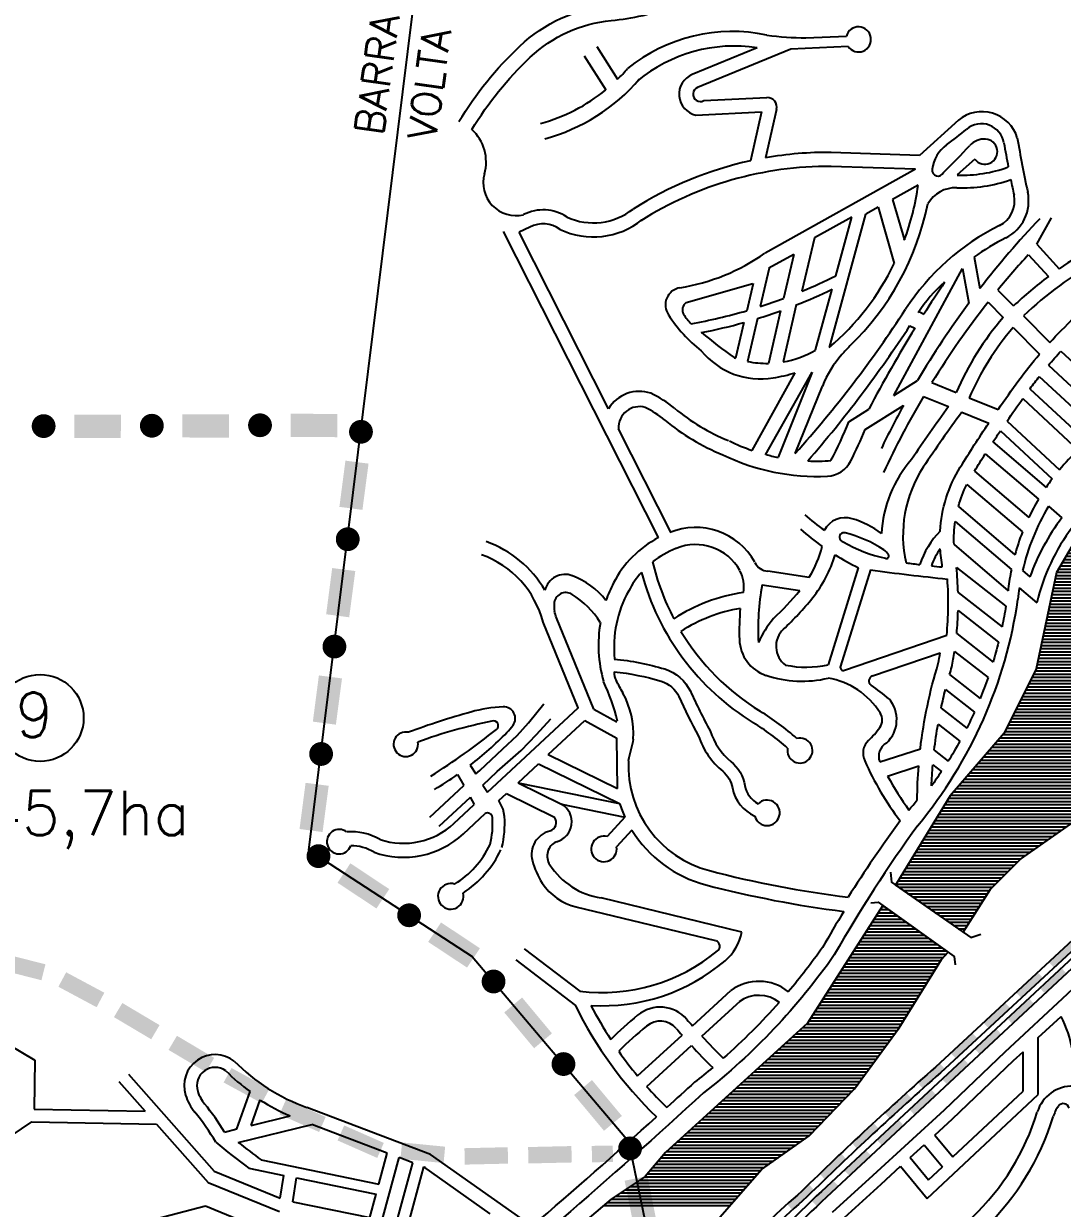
# Model space of a CAD drawing. Extents: x 578289 to 593263, y 7501070 to 7511782.
# Drawn here: x 587624 to 589255, y 7507936 to 7509797 of the extents above; entities that cross this region are included whole.
import ezdxf
from ezdxf.enums import TextEntityAlignment as Align

# ---------------------------------------------------------------- set-up
doc = ezdxf.new("R2010")
doc.units = 0
doc.header["$LTSCALE"] = 170
doc.header["$MEASUREMENT"] = 0
doc.layers.get('0').update_dxf_attribs({"linetype": 'CONTINUOUS'})
for name, color, linetype in [('ESTACAO', 5, 'CONTINUOUS'), ('HATCH', 4, 'CONTINUOUS'), ('L-FERREA', 6, 'CONTINUOUS'), ('LIMITE', 5, 'CONTINUOUS'), ('LIMITE-BACIA', 3, 'CONTINUOUS'), ('LIMITE-PROJETO', 1, 'CONTINUOUS'), ('RIO', 4, 'CONTINUOUS'), ('RUA', 7, 'CONTINUOUS'), ('TEXTO', 5, 'CONTINUOUS'), ('TEXTO2', 5, 'CONTINUOUS')]:
    doc.layers.add(name, color=color, linetype=linetype)
doc.styles.get("Standard").update_dxf_attribs({"font": 'ROMANSBR.SHX'})

# ---------------------------------------------------------------- blocks, each defined once
blk = doc.blocks.new('*X6')
at = {"color": 0}
for p, q in [((589964.7, 7509720), (589971.4, 7509720)), ((589959, 7509700), (590018.7, 7509700)), ((589960.4, 7509705), (590006.9, 7509705)), ((589961.8, 7509710), (589995.1, 7509710)), ((589963.3, 7509715), (589983.2, 7509715)), ((589953.4, 7509680), (590066, 7509680)), ((589954.8, 7509685), (590054.2, 7509685)), ((589956.2, 7509690), (590042.4, 7509690)), ((589957.6, 7509695), (590030.5, 7509695)), ((589949.2, 7509665), (590069.3, 7509665)), ((589950.6, 7509670), (590070.2, 7509670)), ((589952, 7509675), (590071.2, 7509675)), ((589943.5, 7509645), (590065.5, 7509645)), ((589944.9, 7509650), (590066.4, 7509650)), ((589946.3, 7509655), (590067.4, 7509655)), ((589947.7, 7509660), (590068.3, 7509660)), ((589937.9, 7509625), (590061.7, 7509625)), ((589939.3, 7509630), (590062.6, 7509630)), ((589940.7, 7509635), (590063.6, 7509635)), ((589942.1, 7509640), (590064.5, 7509640)), ((589932.5, 7509605), (590057.9, 7509605)), ((589933.6, 7509610), (590058.8, 7509610)), ((589935.1, 7509615), (590059.8, 7509615)), ((589936.5, 7509620), (590060.7, 7509620)), ((589929.8, 7509590), (590055.1, 7509590)), ((589930.7, 7509595), (590056, 7509595)), ((589931.6, 7509600), (590057, 7509600)), ((589926.2, 7509570), (590051.3, 7509570)), ((589927.1, 7509575), (590052.2, 7509575)), ((589928, 7509580), (590053.2, 7509580)), ((589928.9, 7509585), (590054.1, 7509585)), ((589922.6, 7509550), (590047.5, 7509550)), ((589923.5, 7509555), (590048.4, 7509555)), ((589924.4, 7509560), (590049.4, 7509560)), ((589925.3, 7509565), (590050.3, 7509565)), ((589919.9, 7509535), (590043.7, 7509535)), ((589920.8, 7509540), (590045.2, 7509540)), ((589921.7, 7509545), (590046.5, 7509545)), ((589916.3, 7509515), (590037.6, 7509515)), ((589917.2, 7509520), (590039.1, 7509520)), ((589918.1, 7509525), (590040.7, 7509525)), ((589919, 7509530), (590042.2, 7509530)), ((589912.7, 7509495), (590031.5, 7509495)), ((589913.6, 7509500), (590033, 7509500)), ((589914.5, 7509505), (590034.6, 7509505)), ((589915.4, 7509510), (590036.1, 7509510)), ((589909.1, 7509475), (590025.4, 7509475)), ((589910, 7509480), (590027, 7509480)), ((589910.9, 7509485), (590028.5, 7509485)), ((589911.8, 7509490), (590030, 7509490)), ((589906.4, 7509460), (590020.9, 7509460)), ((589907.3, 7509465), (590022.4, 7509465)), ((589908.2, 7509470), (590023.9, 7509470)), ((589902.8, 7509440), (590014.8, 7509440)), ((589903.7, 7509445), (590016.3, 7509445)), ((589904.6, 7509450), (590017.8, 7509450)), ((589905.5, 7509455), (590019.4, 7509455)), ((589897.9, 7509420), (590008.7, 7509420)), ((589899.4, 7509425), (590010.2, 7509425)), ((589900.9, 7509430), (590011.8, 7509430)), ((589901.9, 7509435), (590013.3, 7509435)), ((589892, 7509400), (590002.6, 7509400)), ((589893.5, 7509405), (590004.2, 7509405)), ((589895, 7509410), (590005.7, 7509410)), ((589896.5, 7509415), (590007.2, 7509415)), ((589887.6, 7509385), (589998.1, 7509385)), ((589889, 7509390), (589999.6, 7509390)), ((589890.5, 7509395), (590001.1, 7509395)), ((589881.6, 7509365), (589990.9, 7509365)), ((589883.1, 7509370), (589993.3, 7509370)), ((589884.6, 7509375), (589995, 7509375)), ((589886.1, 7509380), (589996.6, 7509380)), ((589874.4, 7509345), (589981.2, 7509345)), ((589877.2, 7509350), (589983.6, 7509350)), ((589878.7, 7509355), (589986, 7509355)), ((589880.2, 7509360), (589988.5, 7509360)), ((589862.8, 7509330), (589974, 7509330)), ((589866.6, 7509335), (589976.4, 7509335)), ((589870.5, 7509340), (589978.8, 7509340)), ((589847.3, 7509310), (589964.3, 7509310)), ((589851.2, 7509315), (589966.7, 7509315)), ((589855.1, 7509320), (589969.2, 7509320)), ((589858.9, 7509325), (589971.6, 7509325)), ((589831.9, 7509290), (589954.7, 7509290)), ((589835.7, 7509295), (589957.1, 7509295)), ((589839.6, 7509300), (589959.5, 7509300)), ((589843.5, 7509305), (589961.9, 7509305)), ((589815, 7509270), (589944.4, 7509270)), ((589820.3, 7509275), (589947.4, 7509275)), ((589824.1, 7509280), (589949.8, 7509280)), ((589828, 7509285), (589952.3, 7509285)), ((589793.7, 7509255), (589934.1, 7509255)), ((589800.8, 7509260), (589937.5, 7509260)), ((589807.9, 7509265), (589940.9, 7509265)), ((589765.3, 7509235), (589919.4, 7509235)), ((589772.4, 7509240), (589923.7, 7509240)), ((589779.5, 7509245), (589927.2, 7509245)), ((589786.6, 7509250), (589930.6, 7509250)), ((589513.7, 7509215), (589611.5, 7509215)), ((589697.7, 7509215), (589895.2, 7509215)), ((589730.2, 7509220), (589901.3, 7509220)), ((589748.9, 7509225), (589907.3, 7509225)), ((589758.2, 7509230), (589913.4, 7509230)), ((589469.1, 7509200), (589877.1, 7509200)), ((589478.3, 7509205), (589883.1, 7509205)), ((589487.5, 7509210), (589889.2, 7509210)), ((589445.9, 7509180), (589852.9, 7509180)), ((589450.7, 7509185), (589858.9, 7509185)), ((589455.6, 7509190), (589865, 7509190)), ((589460.4, 7509195), (589871, 7509195)), ((589426.6, 7509160), (589828.7, 7509160)), ((589431.4, 7509165), (589834.7, 7509165)), ((589436.2, 7509170), (589840.8, 7509170)), ((589441.1, 7509175), (589846.8, 7509175)), ((589407.2, 7509140), (589790.1, 7509140)), ((589412.1, 7509145), (589801.3, 7509145)), ((589416.9, 7509150), (589812.6, 7509150)), ((589421.7, 7509155), (589822.6, 7509155)), ((589394.4, 7509125), (589756.3, 7509125)), ((589398.7, 7509130), (589767.6, 7509130)), ((589403, 7509135), (589778.8, 7509135)), ((589377.2, 7509105), (589655.1, 7509105)), ((589381.5, 7509110), (589681.2, 7509110)), ((589385.8, 7509115), (589707.3, 7509115)), ((589390.1, 7509120), (589733.4, 7509120)), ((589357.8, 7509085), (589561, 7509085)), ((589362.8, 7509090), (589576.8, 7509090)), ((589367.9, 7509095), (589602.9, 7509095)), ((589373, 7509100), (589629, 7509100)), ((589340.2, 7509065), (589517.9, 7509065)), ((589344.5, 7509070), (589523.3, 7509070)), ((589347.6, 7509075), (589531, 7509075)), ((589352.7, 7509080), (589546, 7509080)), ((589327.3, 7509050), (589501.8, 7509050)), ((589331.6, 7509055), (589507.2, 7509055)), ((589335.9, 7509060), (589512.5, 7509060)), ((589310.1, 7509030), (589480.3, 7509030)), ((589314.4, 7509035), (589485.7, 7509035)), ((589318.7, 7509040), (589491.1, 7509040)), ((589323, 7509045), (589496.4, 7509045)), ((589292.9, 7509010), (589459.5, 7509010)), ((589297.2, 7509015), (589464.2, 7509015)), ((589301.5, 7509020), (589469.6, 7509020)), ((589305.8, 7509025), (589475, 7509025)), ((589281.5, 7508995), (589446.1, 7508995)), ((589284.4, 7509000), (589450.6, 7509000)), ((589288.6, 7509005), (589455, 7509005)), ((589269.9, 7508975), (589430.9, 7508975)), ((589272.8, 7508980), (589432.8, 7508980)), ((589275.7, 7508985), (589437.3, 7508985)), ((589278.6, 7508990), (589441.7, 7508990)), ((589258.2, 7508955), (589426.1, 7508955)), ((589261.1, 7508960), (589427.3, 7508960)), ((589264, 7508965), (589428.5, 7508965)), ((589266.9, 7508970), (589429.7, 7508970)), ((589246.5, 7508935), (589421.4, 7508935)), ((589249.4, 7508940), (589422.6, 7508940)), ((589252.4, 7508945), (589423.8, 7508945)), ((589255.3, 7508950), (589424.9, 7508950)), ((589243.1, 7508920), (589417.8, 7508920)), ((589244.2, 7508925), (589419, 7508925)), ((589245.3, 7508930), (589420.2, 7508930)), ((589238.9, 7508900), (589413, 7508900)), ((589240, 7508905), (589414.2, 7508905)), ((589241, 7508910), (589415.4, 7508910)), ((589242.1, 7508915), (589416.6, 7508915)), ((589234.7, 7508880), (589408.2, 7508880)), ((589235.7, 7508885), (589409.4, 7508885)), ((589236.8, 7508890), (589410.6, 7508890)), ((589237.8, 7508895), (589411.8, 7508895)), ((589231.5, 7508865), (589404.6, 7508865)), ((589232.5, 7508870), (589405.8, 7508870)), ((589233.6, 7508875), (589407, 7508875)), ((589227.2, 7508845), (589399.8, 7508845)), ((589228.3, 7508850), (589401, 7508850)), ((589229.3, 7508855), (589402.2, 7508855)), ((589230.4, 7508860), (589403.4, 7508860)), ((589223, 7508825), (589395.1, 7508825)), ((589224, 7508830), (589396.3, 7508830)), ((589225.1, 7508835), (589397.5, 7508835)), ((589226.2, 7508840), (589398.6, 7508840)), ((589218.7, 7508805), (589390.3, 7508805)), ((589219.8, 7508810), (589391.5, 7508810)), ((589220.9, 7508815), (589392.7, 7508815)), ((589221.9, 7508820), (589393.9, 7508820)), ((589215.6, 7508790), (589386.7, 7508790)), ((589216.6, 7508795), (589387.9, 7508795)), ((589217.7, 7508800), (589389.1, 7508800)), ((589207.5, 7508770), (589381.9, 7508770)), ((589210, 7508775), (589383.1, 7508775)), ((589212.5, 7508780), (589384.3, 7508780)), ((589214.5, 7508785), (589385.5, 7508785)), ((589197.5, 7508750), (589377.1, 7508750)), ((589200, 7508755), (589378.3, 7508755)), ((589202.5, 7508760), (589379.5, 7508760)), ((589205, 7508765), (589380.7, 7508765)), ((589187.5, 7508730), (589372.3, 7508730)), ((589190, 7508735), (589373.5, 7508735)), ((589192.5, 7508740), (589374.7, 7508740)), ((589195, 7508745), (589375.9, 7508745)), ((589180, 7508715), (589368.8, 7508715)), ((589182.5, 7508720), (589370, 7508720)), ((589185, 7508725), (589371.1, 7508725)), ((589170, 7508695), (589364, 7508695)), ((589172.5, 7508700), (589365.2, 7508700)), ((589175, 7508705), (589366.4, 7508705)), ((589177.5, 7508710), (589367.6, 7508710)), ((589157.3, 7508675), (589357.2, 7508675)), ((589161.6, 7508680), (589358.9, 7508680)), ((589165, 7508685), (589360.7, 7508685)), ((589167.5, 7508690), (589362.4, 7508690)), ((589144.5, 7508660), (589352, 7508660)), ((589148.7, 7508665), (589353.7, 7508665)), ((589153, 7508670), (589355.5, 7508670)), ((589127.3, 7508640), (589345.1, 7508640)), ((589131.6, 7508645), (589346.8, 7508645)), ((589135.9, 7508650), (589348.5, 7508650)), ((589140.2, 7508655), (589350.3, 7508655)), ((589110.2, 7508620), (589335.1, 7508620)), ((589114.5, 7508625), (589338, 7508625)), ((589118.7, 7508630), (589340.9, 7508630)), ((589123, 7508635), (589343.3, 7508635)), ((589093, 7508600), (589323.3, 7508600)), ((589097.3, 7508605), (589326.2, 7508605)), ((589101.6, 7508610), (589329.2, 7508610)), ((589105.9, 7508615), (589332.1, 7508615)), ((589080.2, 7508585), (589313, 7508585)), ((589084.5, 7508590), (589317.4, 7508590)), ((589088.7, 7508595), (589320.3, 7508595)), ((589067.6, 7508565), (589294.8, 7508565)), ((589070.6, 7508570), (589299.4, 7508570)), ((589073.7, 7508575), (589303.9, 7508575)), ((589076.7, 7508580), (589308.4, 7508580)), ((589055.3, 7508545), (589275.8, 7508545)), ((589058.4, 7508550), (589281.2, 7508550)), ((589061.4, 7508555), (589285.7, 7508555)), ((589064.5, 7508560), (589290.3, 7508560)), ((589046.1, 7508530), (589254.4, 7508530)), ((589049.2, 7508535), (589261.5, 7508535)), ((589052.3, 7508540), (589268.6, 7508540)), ((589033.9, 7508510), (589225.9, 7508510)), ((589037, 7508515), (589233.1, 7508515)), ((589040, 7508520), (589240.2, 7508520)), ((589043.1, 7508525), (589247.3, 7508525)), ((589021.7, 7508490), (589197.5, 7508490)), ((589024.7, 7508495), (589204.6, 7508495)), ((589027.8, 7508500), (589211.7, 7508500)), ((589030.8, 7508505), (589218.8, 7508505)), ((589009.4, 7508470), (589175.1, 7508470)), ((589012.5, 7508475), (589180.1, 7508475)), ((589015.5, 7508480), (589185.1, 7508480)), ((589018.6, 7508485), (589190.4, 7508485)), ((589000.3, 7508455), (589160.1, 7508455)), ((589003.3, 7508460), (589165.1, 7508460)), ((589006.3, 7508465), (589170.1, 7508465)), ((588994.2, 7508445), (589150.1, 7508445)), ((588997.2, 7508450), (589155.1, 7508450)), ((588998.1, 7508440), (589145.1, 7508440)), ((589005.3, 7508435), (589140.9, 7508435)), ((589012.4, 7508430), (589137.8, 7508430)), ((589019.6, 7508425), (589134.6, 7508425)), ((589026.8, 7508420), (589131.4, 7508420)), ((589033.9, 7508415), (589128.2, 7508415)), ((589041.1, 7508410), (589125.1, 7508410)), ((589048.3, 7508405), (589121.9, 7508405)), ((589055.5, 7508400), (589118.7, 7508400)), ((589062.6, 7508395), (589115.6, 7508395)), ((589069.8, 7508390), (589112.4, 7508390)), ((589077, 7508385), (589109.2, 7508385)), ((589084.1, 7508380), (589106, 7508380)), ((589091.3, 7508375), (589102.9, 7508375)), ((589098.5, 7508370), (589099.7, 7508370))]:
    blk.add_line(p, q, dxfattribs=at)
blk = doc.blocks.new('*X7')
at = {"color": 0}
for p, q in [((588962.8, 7508395), (588996.3, 7508395)), ((588966, 7508400), (588989.3, 7508400)), ((588969.2, 7508405), (588982.3, 7508405)), ((588972.4, 7508410), (588975.4, 7508410)), ((588953.2, 7508380), (589017.2, 7508380)), ((588956.4, 7508385), (589010.2, 7508385)), ((588959.6, 7508390), (589003.3, 7508390)), ((588940.3, 7508360), (589045.1, 7508360)), ((588943.5, 7508365), (589038.1, 7508365)), ((588946.7, 7508370), (589031.2, 7508370)), ((588949.9, 7508375), (589024.2, 7508375)), ((588927.5, 7508340), (589073, 7508340)), ((588930.7, 7508345), (589066, 7508345)), ((588933.9, 7508350), (589059.1, 7508350)), ((588937.1, 7508355), (589052.1, 7508355)), ((588917.8, 7508325), (589064.2, 7508325)), ((588921, 7508330), (589068.4, 7508330)), ((588924.3, 7508335), (589073, 7508335)), ((588905, 7508305), (589051.8, 7508305)), ((588908.2, 7508310), (589054.9, 7508310)), ((588911.4, 7508315), (589058, 7508315)), ((588914.6, 7508320), (589061.1, 7508320)), ((588892.1, 7508285), (589039.4, 7508285)), ((588895.4, 7508290), (589042.5, 7508290)), ((588898.6, 7508295), (589045.6, 7508295)), ((588901.8, 7508300), (589048.7, 7508300)), ((588879.3, 7508265), (589027.1, 7508265)), ((588882.5, 7508270), (589030.2, 7508270)), ((588885.7, 7508275), (589033.2, 7508275)), ((588888.9, 7508280), (589036.3, 7508280)), ((588869.7, 7508250), (589017.8, 7508250)), ((588872.9, 7508255), (589020.9, 7508255)), ((588876.1, 7508260), (589024, 7508260)), ((588856.8, 7508230), (589005.4, 7508230)), ((588860, 7508235), (589008.5, 7508235)), ((588863.2, 7508240), (589011.6, 7508240)), ((588866.5, 7508245), (589014.7, 7508245)), ((588836.4, 7508210), (588992, 7508210)), ((588841.9, 7508215), (588995.6, 7508215)), ((588847.4, 7508220), (588999.2, 7508220)), ((588852.9, 7508225), (589002.3, 7508225)), ((588820, 7508195), (588981, 7508195)), ((588825.5, 7508200), (588984.6, 7508200)), ((588831, 7508205), (588988.3, 7508205)), ((588798.1, 7508175), (588966.4, 7508175)), ((588803.6, 7508180), (588970, 7508180)), ((588809.1, 7508185), (588973.7, 7508185)), ((588814.5, 7508190), (588977.3, 7508190)), ((588776.2, 7508155), (588951.7, 7508155)), ((588781.7, 7508160), (588955.4, 7508160)), ((588787.2, 7508165), (588959, 7508165)), ((588792.6, 7508170), (588962.7, 7508170)), ((588754.3, 7508135), (588937.1, 7508135)), ((588759.8, 7508140), (588940.7, 7508140)), ((588765.3, 7508145), (588944.4, 7508145)), ((588770.7, 7508150), (588948.1, 7508150)), ((588737.9, 7508120), (588925.3, 7508120)), ((588743.4, 7508125), (588929.8, 7508125)), ((588748.8, 7508130), (588933.4, 7508130)), ((588716, 7508100), (588906.1, 7508100)), ((588721.5, 7508105), (588910.9, 7508105)), ((588726.9, 7508110), (588915.7, 7508110)), ((588732.4, 7508115), (588920.5, 7508115)), ((588694.1, 7508080), (588886.8, 7508080)), ((588699.6, 7508085), (588891.6, 7508085)), ((588705, 7508090), (588896.4, 7508090)), ((588710.5, 7508095), (588901.2, 7508095)), ((588672.2, 7508060), (588867.5, 7508060)), ((588677.7, 7508065), (588872.3, 7508065)), ((588683.1, 7508070), (588877.2, 7508070)), ((588688.6, 7508075), (588882, 7508075)), ((588655.8, 7508045), (588851, 7508045)), ((588661.2, 7508050), (588857.9, 7508050)), ((588666.7, 7508055), (588862.7, 7508055)), ((588633.9, 7508025), (588822.7, 7508025)), ((588639.3, 7508030), (588829.8, 7508030)), ((588644.8, 7508035), (588836.9, 7508035)), ((588650.3, 7508040), (588843.9, 7508040)), ((588616.3, 7508005), (588794.5, 7508005)), ((588620.6, 7508010), (588801.6, 7508010)), ((588624.9, 7508015), (588808.6, 7508015)), ((588629.2, 7508020), (588815.7, 7508020)), ((588603.5, 7507990), (588776.9, 7507990)), ((588607.8, 7507995), (588781.2, 7507995)), ((588612.1, 7508000), (588787.4, 7508000)), ((588576.5, 7507970), (588759.3, 7507970)), ((588583.9, 7507975), (588763.7, 7507975)), ((588591.3, 7507980), (588768.1, 7507980)), ((588598.7, 7507985), (588772.5, 7507985)), ((588546.8, 7507950), (588741.8, 7507950)), ((588554.2, 7507955), (588746.2, 7507955)), ((588561.7, 7507960), (588750.5, 7507960)), ((588569.1, 7507965), (588754.9, 7507965)), ((588534.9, 7507940), (588733, 7507940)), ((588540.8, 7507945), (588737.4, 7507945))]:
    blk.add_line(p, q, dxfattribs=at)
blk = doc.blocks.new('1')
at = {"layer": 'LIMITE'}
for points in [[(588071.7, 7508498.2), (588250.2, 7509939.4), (588283.6, 7510180.8), (588120.1, 7510983.1)], [(588071.7, 7508498.2), (588328.2, 7508331.1), (588573.5, 7508041.4), (588618.1, 7507825.9)]]:
    blk.add_lwpolyline(points, dxfattribs=at)
blk = doc.blocks.new('C')
at = {"layer": 'LIMITE-BACIA'}
blk.add_solid([(-33.9, -12.9), (-34, 12.9), (34.2, -12.6), (34, 13.2)], dxfattribs=at)
blk = doc.blocks.new('R')
at = {"layer": 'LIMITE-PROJETO', "const_width": 18.7}
blk.add_lwpolyline([(-75.2, 0.3, 1), (-93.9, 0.4, 1)], format="xyb", close=True, dxfattribs=at)
at = {"layer": 'LIMITE-PROJETO'}
blk.add_solid([(36.9, 17.7), (36.6, -18.8), (-36.4, 18.3), (-36.6, -18.3)], dxfattribs=at)
blk = doc.blocks.new('E')
at = {"layer": 'L-FERREA'}
blk.add_solid([(-22.9, -6), (-22.9, 6), (23.4, -6), (23.4, 6)], dxfattribs=at)

msp = doc.modelspace()

# ---------------------------------------------------------------- linework, layer by layer
at = {"layer": 'L-FERREA'}
for points in [[(589458.7, 7508530.9), (589055.7, 7508157.5, 0.013143), (588845.8, 7507962.5, 0.038631), (588644.7, 7507757.9, 0.071652), (588507.7, 7507567.2, -0.023398), (588415.9, 7507409.4, -0.102532), (588064, 7507052.4, -0.037808), (587991, 7507004.9), (587584.2, 7506782.3)], [(589470.4, 7508515.3), (588876.8, 7507962.2, 0.024704), (588752.5, 7507834.4, -0.004943), (588688.9, 7507763.5, 0.060205), (588509.7, 7507513.2, -0.002064), (588395.2, 7507340.6, -0.048251), (588346.5, 7507281.2, -0.076316), (588063.6, 7507023.8, -0.028607), (587945.8, 7506955), (587350.3, 7506631.1)], [(589478.5, 7508506.6), (588884.9, 7507953.4, 0.024704), (588761.5, 7507826.4, -0.004943), (588697.7, 7507755.4, 0.0603), (588520, 7507507, -0.002069), (588405.1, 7507333.9, -0.047873), (588355.4, 7507273.2, -0.076195), (588070.2, 7507013.8, -0.028574), (587951.4, 7506944.4), (587356, 7506620.5)], [(589466.9, 7508522.1), (589063.7, 7508148.6, 0.013166), (588853.9, 7507953.6, 0.038732), (588653.7, 7507749.8, 0.071776), (588518.3, 7507561.6, -0.023398), (588426, 7507402.9, -0.102455), (588071, 7507042.6, -0.037645), (587996.7, 7506994.4), (587589.9, 7506771.8)]]:
    msp.add_lwpolyline(points, format="xyb", dxfattribs=at)
at = {"layer": 'LIMITE-BACIA'}
msp.add_solid([(588516.5, 7508008), (588515.9, 7508033.8), (588549.5, 7508008.6), (588548.9, 7508034.4)], dxfattribs=at)
at = {"layer": 'RIO'}
for points in [[(589284.7, 7509000.4), (589246.2, 7508934.5), (589214.2, 7508783.4), (589163.7, 7508682.4), (589078.9, 7508583.5), (589006.3, 7508464.9), (588993.2, 7508443.4), (589099.3, 7508369.4), (589142.4, 7508437.3), (589189.4, 7508484.3), (589278.2, 7508546.7)], [(588677.2, 7507876.4), (588782.6, 7507996.6), (588857.6, 7508049.7), (588928.6, 7508123.4), (588998.9, 7508219.4), (589065.2, 7508326.6), (589075.8, 7508338), (588973.3, 7508411.5), (588854.6, 7508226.6), (588631.9, 7508023.2), (588599.9, 7507985.8), (588546.6, 7507949.9), (588440.2, 7507860.1)]]:
    msp.add_lwpolyline(points, dxfattribs=at)
at = {"layer": 'RUA', "linetype": 'CONTINUOUS'}
for p, q in [((588852.4, 7509774.7), (588916, 7509777.3)), ((588523.7, 7509760.9), (588556.5, 7509709.4)), ((588775.8, 7509758.9), (588673.7, 7509716.9)), ((588828.7, 7509756.9), (588682.1, 7509696.5)), ((588918.6, 7509760.9), (588828.7, 7509756.9)), ((588503.9, 7509746), (588537.9, 7509692.7)), ((588692, 7509675.8), (588791, 7509680.7)), ((588805.9, 7509661.9), (588788.7, 7509585.9)), ((588679.5, 7509653.1), (588782.5, 7509658.3)), ((588782.5, 7509658.3), (588765.1, 7509581.2)), ((589091.9, 7509645.2), (589030.7, 7509589.7)), ((589030.7, 7509589.7), (588892.1, 7509594.6)), ((589024.5, 7509567.9), (588788.1, 7509436.3)), ((589024.5, 7509567.9), (588891.3, 7509572.6)), ((589117.8, 7509583.7), (589090.1, 7509559)), ((589028.7, 7509542.9), (588988.6, 7509520.6)), ((588988.6, 7509520.6), (589007, 7509456.7)), ((588924.5, 7509493), (588865.6, 7509460.3)), ((588889.2, 7509288.2), (588946.4, 7509497.6)), ((588899.2, 7509400.6), (588924.5, 7509493)), ((588965.8, 7509508.4), (588946.4, 7509497.6)), ((588965.8, 7509508.4), (588991.2, 7509419.9)), ((588418.9, 7509477.1), (588401.9, 7509469.4)), ((589214.9, 7509450.2), (589238, 7509491.9)), ((588620.7, 7508989.3), (588377.4, 7509470.5)), ((588542.2, 7509191.8), (588401.9, 7509469.4)), ((588865.6, 7509460.3), (588846.2, 7509376.4)), ((589214.9, 7509450.2), (589250.2, 7509411.6)), ((588833.2, 7509434.3), (588794, 7509412.5)), ((588833.2, 7509434.3), (588817.1, 7509365)), ((589116.4, 7509429.9), (589125.6, 7509380.5)), ((589201.8, 7509433.8), (589233.3, 7509399.4)), ((588794.8, 7509412.9), (588780.7, 7509352.4)), ((588990.7, 7509212.8), (589098.3, 7509411.9)), ((589098.3, 7509411.9), (589108.4, 7509357.8)), ((588664.4, 7509358.5), (588769.2, 7509388.3)), ((588769.3, 7509388.8), (588759.3, 7509345.8)), ((588867.4, 7509284.1), (588893.4, 7509379.5)), ((589153.9, 7509378.2), (589178.5, 7509353.3)), ((588812.6, 7509345.7), (588793.5, 7509263.1)), ((588837.3, 7509355), (588816.6, 7509265.4)), ((589030.1, 7509344.4), (589037.6, 7509340.6)), ((589138.5, 7509359), (589162.2, 7509335)), ((588755, 7509327.3), (588742, 7509271.1)), ((588776.4, 7509333.6), (588760.8, 7509266.1)), ((589193.9, 7509337.6), (589235.4, 7509295.8)), ((589015.8, 7509322.3), (589023.7, 7509318.3)), ((589177.7, 7509319.3), (589219.1, 7509277.4)), ((589252.9, 7509282.3), (589359.5, 7509183.2)), ((589233.3, 7509260.1), (589332.6, 7509167.8)), ((588767.9, 7509126.4), (588835.6, 7509248.2)), ((588789.1, 7509119.6), (588862.3, 7509249.2)), ((588862.3, 7509249.2), (588808.6, 7509115.5)), ((588990.7, 7509212.8), (589027.9, 7509236.3)), ((589050.3, 7509232.9), (589088.5, 7509217.3)), ((589219, 7509242.6), (589313.5, 7509154.7)), ((588835.6, 7509121.6), (588878.2, 7509227.5)), ((589204.3, 7509223.2), (589294.2, 7509139.6)), ((588945.5, 7509159.2), (589005.5, 7509197)), ((589037.2, 7509211.1), (589076.3, 7509195.1)), ((589108.8, 7509209), (589154.1, 7509190.6)), ((589193, 7509207.7), (589279.9, 7509126.9)), ((588919.9, 7509171.4), (588951, 7509191)), ((589097.4, 7509186.5), (589139.6, 7509169.3)), ((588640.2, 7508998), (588558, 7509160.5)), ((589168.4, 7509172.5), (589250.7, 7509096)), ((589146.2, 7509139.6), (589229.6, 7509068.3)), ((589157.9, 7509157.2), (589239.2, 7509081.6)), ((589134.1, 7509120.9), (589217.6, 7509049.5)), ((589117, 7509093.9), (589202.4, 7509021)), ((589105.1, 7509073), (589192.5, 7508998.3)), ((589091.8, 7509038.3), (589180.6, 7508962.4)), ((589233.3, 7509038.5), (589254.6, 7509020.5)), ((589086.9, 7509014.9), (589175.1, 7508939.5)), ((589085, 7508978.3), (589169.9, 7508905.8)), ((588792.7, 7508937), (588857.7, 7508927.3)), ((588934.7, 7508942.1), (588887.3, 7508789.7)), ((588953.7, 7508938.6), (588906.6, 7508787.2)), ((589088.8, 7508942.5), (589166.5, 7508881.9)), ((589192.8, 7508937.7), (589204.3, 7508928)), ((588783.5, 7508915.2), (588842.7, 7508906.4)), ((589091.3, 7508903.1), (589160.5, 7508849.2)), ((589187.6, 7508910.5), (589215.2, 7508887.1)), ((589091.3, 7508874.6), (589155, 7508825)), ((588913, 7508781), (589073.5, 7508835.9)), ((589089.2, 7508838.5), (589146.4, 7508793.9)), ((588956.7, 7508772.1), (589063.3, 7508808.6)), ((589085.8, 7508810.3), (589138.4, 7508769.4)), ((589078.1, 7508774.2), (589126.1, 7508736.8)), ((589071.6, 7508750.7), (589117, 7508715.4)), ((588416.4, 7508698.5), (588440.6, 7508728.2)), ((588519, 7508719.8), (588555.2, 7508699.8)), ((589064.8, 7508721.5), (589105, 7508690.2)), ((588398.7, 7508678.3), (588416.4, 7508698.5)), ((588429.3, 7508679.9), (588451.8, 7508704.9)), ((588505.2, 7508702), (588555.5, 7508674.3)), ((588555.2, 7508699.8), (588555.2, 7508699.9)), ((589059.9, 7508696.4), (589094.2, 7508669.7)), ((588376.1, 7508657.4), (588398.7, 7508678.3)), ((588405.1, 7508655), (588429.3, 7508679.9)), ((588556.5, 7508595.1), (588555.5, 7508674.3)), ((588339.9, 7508623.6), (588376.1, 7508657.4)), ((588968.3, 7508637), (589032.1, 7508657.7)), ((588367.3, 7508622), (588405.1, 7508655)), ((588447.7, 7508648.5), (588556.5, 7508595.1)), ((589054, 7508655.3), (589075.9, 7508638.2)), ((588325.2, 7508632), (588334, 7508618.1)), ((588334, 7508618.1), (588339.9, 7508623.6)), ((588345.1, 7508600.7), (588367.3, 7508622)), ((588432.4, 7508634.2), (588559.6, 7508571.6)), ((588980.7, 7508614.8), (589029.5, 7508630.7)), ((589051.7, 7508632.2), (589065.2, 7508621.7)), ((588261.8, 7508550.4), (588314.8, 7508600.1)), ((588305.3, 7508617.2), (588314.8, 7508600.1)), ((588345.1, 7508600.7), (588352.2, 7508589.6)), ((588400.2, 7508604.2), (588468.6, 7508570.5)), ((588400.2, 7508604.2), (588559.6, 7508571.6)), ((588276.3, 7508535.9), (588325.4, 7508581.8)), ((588325.1, 7508581.5), (588331.4, 7508570.2)), ((588382, 7508587.3), (588457.5, 7508550.2)), ((588376.6, 7508562.6), (588370.2, 7508576.2)), ((588378.9, 7508551.1), (588376.6, 7508562.6)), ((588468.6, 7508570.5), (588568, 7508550.3)), ((588568, 7508550.3), (588540.2, 7508519.7)), ((588578.9, 7508529.9), (588554.9, 7508503.4)), ((588751.5, 7508369.7), (588530.5, 7508423.3)), ((588711.1, 7508355.8), (588491.5, 7508409)), ((588410, 7508343.4), (588497.2, 7508276.8)), ((588396.7, 7508325.9), (588490.2, 7508254.5)), ((588674, 7508222.6), (588734.5, 7508277.9)), ((588688.7, 7508206.3), (588749.4, 7508261.6)), ((587563, 7508215), (587641.3, 7508168.2)), ((588587.9, 7508144), (588657.8, 7508207.8)), ((588602.3, 7508127.3), (588672.5, 7508191.4)), ((589217.1, 7508114.4), (589217.3, 7508203.9)), ((589193.4, 7508119.6), (589193.5, 7508181.8)), ((587641.3, 7508168.2), (587639.9, 7508091.6)), ((587773.3, 7508135.2), (587814.6, 7508088.4)), ((587788.5, 7508146.5), (587923, 7507994)), ((587958.6, 7508060.4), (587979.4, 7508119.1)), ((589083.2, 7508016.6), (589193.4, 7508119.6)), ((587981, 7508065.9), (587995.1, 7508105.9)), ((589042.8, 7507951.4), (589217.1, 7508114.4)), ((587639.9, 7508091.6), (587814.6, 7508088.4)), ((587981, 7508065.9), (588042.1, 7508080.9)), ((588262.8, 7508020.1), (588068.5, 7508094.2)), ((587585.7, 7508037.7), (587636.2, 7508071.7)), ((587636.2, 7508071.7), (587832.5, 7508068.1)), ((587832.5, 7508068.1), (587913.6, 7507976.2)), ((587939, 7508055.6), (587958.6, 7508060.4)), ((587960.7, 7508039.2), (588076.4, 7508067.6)), ((588194.8, 7508022.5), (588076.4, 7508067.6)), ((589054.8, 7508050.8), (589083.2, 7508016.6)), ((589038.1, 7508035.6), (589066.7, 7508001.1)), ((587996.6, 7508011.7), (588181.6, 7507973.9)), ((588169, 7507852.1), (588213.5, 7508015.4)), ((588171.9, 7507775.6), (588235.1, 7508007.1)), ((588181.6, 7507973.9), (588194.8, 7508022.5)), ((588235.1, 7508007.1), (588213.5, 7508015.4)), ((588422.2, 7507907.5), (588262.8, 7508020.1)), ((589015.9, 7508015.3), (589044.7, 7507980.5)), ((587923, 7507994), (588026.3, 7507951.7)), ((587977.2, 7507998.8), (588032.1, 7507987.5)), ((588026.3, 7507951.7), (588032.1, 7507987.5)), ((588195, 7507790.8), (588252.3, 7508000.7)), ((588255, 7507999.6), (588252.2, 7508000.6)), ((588356.3, 7507927.2), (588252.3, 7508000.7)), ((589001.1, 7508001.8), (589042.8, 7507951.4)), ((589044.7, 7507980.5), (589066.7, 7508001.1)), ((587913.6, 7507976.2), (588025.2, 7507930.5)), ((588046.2, 7507946), (588052.2, 7507983.4)), ((588052.2, 7507983.4), (588177.2, 7507957.9)), ((589029.2, 7507966), (589030, 7507966.8)), ((588167.2, 7507921.3), (588177.2, 7507957.9)), ((587909.1, 7507939.2), (587767.3, 7507901.7)), ((588088.4, 7507865.6), (587909.1, 7507939.2)), ((588046.2, 7507946), (588167.2, 7507921.3))]:
    msp.add_line(p, q, dxfattribs=at)
for points in [[(588307.2, 7509642.9, -0.067148), (588402.8, 7509761.3, -0.166959), (588544.1, 7509825.5, 0.067382), (588635.5, 7509846.9, 0.001746), (588716.8, 7509878.3, -0.107976), (588906.7, 7509908.2, 0.059238), (589073.7, 7509918.2, 0.052818), (589315.6, 7509988.7, 0.052818)], [(588327.7, 7509630.5, -0.067148), (588419.3, 7509743.9, -0.166959), (588546.4, 7509801.6, 0.067382), (588644, 7509824.5, 0.001746), (588725.6, 7509855.9, -0.107976), (588905.3, 7509884.3, 0.059238), (589078, 7509894.6, 0.054675), (589333, 7509970, 0.052818)], [(589235.4, 7509295.8, -0.03892), (589314.5, 7509369.7, -0.000306), (589329.4, 7509388.2, -0.002785)], [(589154.1, 7509190.6, -0.006794), (589186.9, 7509236.7, -0.018635), (589219.1, 7509277.4, -0.000306)], [(589233.3, 7509260.1, -0.010962), (589252.9, 7509282.3, -0.002816)], [(589204.3, 7509223.2, -0.000076), (589204.7, 7509223.7, -0.008793), (589219, 7509242.6, -0.002816)], [(589168.4, 7509172.5, -0.005205), (589193, 7509207.7, -0.067332)], [(589063.2, 7508999.4, -0.124246), (589094.9, 7509100, -0.009892), (589139.6, 7509169.3, -0.018635)], [(589146.2, 7509139.6, -0.002562), (589157.9, 7509157.2, -0.067332)], [(589117, 7509093.9, -0.003874), (589134.1, 7509120.9, -0.067332)], [(589279.9, 7509126.9, 0.030043), (589250.7, 7509096, -0.001247)], [(589091.8, 7509038.3, -0.048182), (589105.1, 7509073, -0.019776)], [(589239.2, 7509081.6, 0.011555), (589229.6, 7509068.3, -0.001247)], [(589217.6, 7509049.5, 0.022863), (589202.4, 7509021, -0.001247)], [(589085, 7508978.3, -0.04743), (589086.9, 7509014.9, -0.019776)], [(589192.5, 7508998.3, 0.026731), (589180.6, 7508962.4, -0.001247)], [(588442.4, 7508906.7, 0.177105), (588350.2, 7508983.1, 0.24762)], [(589066.6, 7508943.2, 0.007099), (589064.8, 7508957.7, -0.016577), (589063.3, 7508971.9, -0.009892)], [(588352.2, 7508589.6), (588494.4, 7508722), (588439.4, 7508856.4, 0.250029), (588342.8, 7508962.4, 0.250029)], [(589091.3, 7508903.1, 0.018424), (589088.8, 7508942.5, -0.173896)], [(589175.1, 7508939.5, 0.021779), (589170.2, 7508909, -0.001247), (589169.9, 7508905.8, -0.066441)], [(589073.5, 7508835.9, 0.043219), (589074.6, 7508924.4, -0.173896)], [(589166.5, 7508881.9, -0.012679), (589160.5, 7508849.2, -0.066441)], [(588519, 7508719.8), (588460.4, 7508863.3, 0.015199), (588457.4, 7508873.5, 0.24762)], [(589089.2, 7508838.5, 0.016929), (589091.3, 7508874.6, -0.173896)], [(589155, 7508825, -0.012326), (589146.4, 7508793.9, -0.066441)], [(589032.1, 7508657.7, -0.046382), (589060.3, 7508791.5, 0.008442), (589063.3, 7508808.6, -0.173896)], [(589078.1, 7508774.2, -0.004346), (589081.7, 7508786.1, 0.011485), (589085.8, 7508810.3, -0.173896)], [(588551.3, 7508798.6, -0.0493), (588630.6, 7508783, -0.215013), (588670.9, 7508748, 0.016455), (588702, 7508685.6, 0.143137), (588734.5, 7508637.6, -0.175963), (588756.6, 7508599.9, 0.226568), (588777.3, 7508571.4)], [(588551.2, 7508778.5, -0.048146), (588624.8, 7508763.9, -0.215013), (588652.7, 7508739.6, 0.016038), (588683.6, 7508677.7, 0.139117), (588721.8, 7508622.2, -0.175963), (588737, 7508596.3, 0.246828), (588772, 7508551.8, 0.245895)], [(589138.4, 7508769.4, -0.0133), (589126.1, 7508736.8, -0.066441)], [(589064.8, 7508721.5, -0.010485), (589071.6, 7508750.7, 0.082149)], [(589117, 7508715.4, -0.010667), (589105, 7508690.2, -0.066441)], [(589054, 7508655.3, -0.014506), (589059.9, 7508696.4, 0.082149)], [(589094.2, 7508669.7, -0.013911), (589075.9, 7508638.2, -0.066441)], [(589027.2, 7508577.6, -0.017991), (589029.5, 7508630.7, 0.008442)], [(589049.7, 7508599.3, -0.011511), (589051.7, 7508632.2, 0.082149)], [(589065.2, 7508621.7, -0.010391), (589049.7, 7508599.3, -0.066441)], [(588183.4, 7508515.1, 0.274796), (588299.3, 7508540.2), (588331.4, 7508570.2)], [(588174, 7508495.1, 0.279664), (588314.3, 7508524.1), (588348.3, 7508555.8)], [(589028.1, 7508537.1, 0.027666), (588897, 7508333.7, -0.073078), (588691.6, 7508116.9, -0.012034), (588241, 7507725.8, -0.043805)], [(588911.8, 7508402.2, 0.007443), (588878.4, 7508345.5, -0.021863), (588824.7, 7508275.9, -0.014376)], [(588810.3, 7508259.3, -0.030919), (588722.6, 7508171.4, -0.014376)], [(588705.9, 7508156.9, -0.009152), (588677.4, 7508133.7, -0.001184), (588634, 7508094.3, -0.225943)]]:
    msp.add_lwpolyline(points, format="xyb", dxfattribs=at)
for points in [[(588447.7, 7508648.5), (588505.2, 7508702)], [(588400.2, 7508604.2), (588432.4, 7508634.2)], [(588370.2, 7508576.2), (588382, 7508587.3)], [(588894.1, 7507929.9), (588957.8, 7507987.9), (589069.8, 7508090.2), (589165.3, 7508181.5), (589263.5, 7508272.7), (589338.2, 7508343.2), (589515.2, 7508510.5)], [(588985.3, 7508463.6), (588986.6, 7508448), (589111.4, 7508361), (589127, 7508366.2)], [(588954.1, 7508415.5), (588965.8, 7508416.8), (589085.4, 7508331.1), (589086.7, 7508318.1)], [(589217.3, 7508203.9), (589253.1, 7508237.1)], [(589054.8, 7508050.8), (589082.8, 7508076.4), (589178.3, 7508167.7), (589193.5, 7508181.8)], [(589015.9, 7508015.3), (589038.1, 7508035.6)], [(587988.9, 7506926.3), (588131.7, 7507028.2), (588222.4, 7507093.7), (588274.9, 7507137.6), (588321.6, 7507185.8), (588355, 7507224.7), (588385.9, 7507258.3), (588428.1, 7507314.7), (588474.1, 7507381.5), (588514.5, 7507442.7), (588545.3, 7507491.7), (588568.7, 7507534.4), (588597.1, 7507577.6), (588630, 7507622.8), (588655.9, 7507658.2), (588687.1, 7507694.9), (588726.9, 7507740.1), (588778.8, 7507794.7), (588839.4, 7507851.1), (588907.1, 7507916), (588970.6, 7507973.9), (589001.1, 7508001.8)]]:
    msp.add_lwpolyline(points, dxfattribs=at)
for centre, radius, start, end in [((588934.9, 7509772), 19.7, 214.2623, 164.4406), ((588736.7, 7509522.6), 261.8, 78.0165, 128.938), ((588848.9, 7510198), 423.3, 262.1434, 270.4788), ((588740, 7509523.3), 238.3, 81.3574, 129.662), ((588364.8, 7509903.9), 273.1, 314.5845, 319.4116), ((588686.5, 7509685.9), 33.5, 112.3862, 257.8688), ((588364.8, 7509903.9), 298.1, 285.0115, 319.4116), ((588364.8, 7509903.9), 273.1, 285.0115, 309.334), ((588686.5, 7509685.9), 11.5, 112.3862, 298.5702), ((588791.8, 7509666), 14.7, 343.7569, 92.8605), ((589128.9, 7509600.5), 58, 16.9049, 129.5939), ((588281.1, 7509579.7), 68.9, 344.2326, 47.4442), ((588650, 7510181.3), 713.9, 306.3667, 309.5939), ((589127.9, 7509603.5), 36, 9.532, 129.5939), ((589107.2, 7509560.5), 57.1, 126.3667, 172.5406), ((588344.4, 7510312.1), 1041.7, 314.0184, 317.2916), ((589132.7, 7509584.5), 31, 86.2849, 137.2916), ((589133.4, 7509595.8), 19.7, 217.7245, 86.2849), ((590868.6, 7509895.8), 1729, 189.532, 190.8054), ((590868.6, 7509895.8), 1707, 189.3861, 192.3044), ((588888.3, 7509020.4), 574.2, 89.624, 99.9877), ((588888.3, 7509020.4), 574.2, 102.3898, 122.343), ((588888.3, 7509020.4), 552.2, 89.624, 122.343), ((589059.8, 7509566.7), 9.34, 172.5406, 336.4307), ((589098.9, 7509763.2), 204.4, 267.5384, 290.4153), ((588397.1, 7509546.9), 51.6, 164.2326, 283.0991), ((589098.9, 7509763.2), 224.4, 267.5384, 289.5822), ((590868.6, 7509895.8), 1729, 191.4762, 192.3044), ((588623.9, 7509599), 408.6, 339.6182, 352.1072), ((589087.8, 7509488.5), 50.5, 88.367, 150.2241), ((589137.4, 7509518.2), 64.9, 296.4615, 12.3044), ((588623.9, 7509599), 428.6, 313.9576, 348.5028), ((589137.4, 7509518.2), 42.9, 296.4615, 12.3044), ((588439.6, 7509437.1), 67.1, 56.005, 117.3639), ((588518.5, 7509584.5), 100.7, 245.7147, 308.3917), ((588439.6, 7509437.1), 45.1, 53.9797, 117.3639), ((588518.5, 7509584.5), 122.7, 244.7132, 308.3917), ((589323.7, 7509143.8), 375.3, 116.4615, 147.006), ((590237.8, 7508521.7), 1405.2, 136.4228, 142.3258), ((589323.7, 7509143.8), 353.3, 116.4615, 125.933), ((589599.1, 7508909.6), 611.4, 118.716, 124.7937), ((588602.2, 7509701.4), 323.8, 279.2746, 305.0314), ((588623.9, 7509599), 408.6, 310.4785, 333.9984), ((590208.9, 7508517.1), 1361.9, 137.6936, 140.781), ((589599.1, 7508909.6), 589.4, 119.0284, 133.4231), ((588522.7, 7510156.3), 844.3, 292.5265, 296.4825), ((588658.8, 7509355), 27.2, 99.2746, 215.2694), ((589220.4, 7509219.9), 227.5, 131.3068, 147.4529), ((590900.8, 7508162.1), 2204.6, 146.13, 147.6864), ((589599.1, 7508909.6), 611.4, 126.7525, 133.4684), ((588522.7, 7510156.3), 844.3, 287.7965, 290.407), ((588527.6, 7510140.4), 844.3, 291.517, 295.6732), ((588672.1, 7509347.2), 13.7, 124.0422, 210.5798), ((588522.7, 7510156.3), 844.3, 280.1863, 286.2743), ((588527.6, 7510140.4), 844.3, 287.135, 289.7267), ((587453.3, 7510358.2), 1854.7, 318.1837, 327.006), ((590237.8, 7508521.7), 1405.2, 143.486, 149.4313), ((590208.9, 7508517.1), 1361.9, 141.8172, 148.2929), ((588825.7, 7509460.3), 224.6, 212.6016, 232.1835), ((588724.2, 7509378), 74.2, 210.5798, 225.3045), ((588527.6, 7510140.4), 844.3, 280.9534, 285.6228), ((589503.1, 7509039.5), 451.1, 139.0867, 156.7916), ((589308.1, 7510065.6), 976.2, 230.5703, 234.38), ((587348.4, 7510414.7), 1993.3, 319.112, 326.7711), ((590900.8, 7508162.1), 2204.6, 148.3675, 152.1797), ((589503.1, 7509039.5), 429.1, 139.3129, 156.7387), ((589255.6, 7508967.7), 464.6, 135.9986, 138.2749), ((588781.2, 7509358.8), 120.2, 219.2146, 279.4783), ((588790.6, 7509414.1), 151, 250.2478, 251.2345), ((588790.6, 7509414.1), 151, 279.9064, 300.5629), ((589035.2, 7509164.3), 169.2, 138.2749, 158.0931), ((588790.6, 7509414.1), 151, 258.6088, 271.11), ((588751.4, 7509537), 300.8, 279.4783, 286.2551), ((588590.8, 7509162.3), 56.8, 71.5131, 148.7517), ((588533.4, 7509057), 176.1, 50.2947, 64.6774), ((588590.8, 7509162.3), 32.8, 73.7695, 183.2168), ((590237.8, 7508521.7), 1405.2, 151.2771, 154.3692), ((590208.9, 7508517.1), 1361.9, 149.3643, 155.048), ((590647.4, 7508039.7), 1950.2, 143.6683, 146.6454), ((588533.4, 7509057), 152.1, 50.2947, 64.083), ((588851, 7509439.4), 320.9, 230.2947, 247.9947), ((590647.4, 7508039.7), 1928.2, 143.5034, 146.6454), ((588851, 7509439.4), 344.9, 230.2947, 247.9947), ((588281.8, 7509429), 688.1, 332.4102, 338.0127), ((588287.8, 7509432), 712.1, 333.0911, 337.4751), ((588869.5, 7509423.3), 313.8, 244.0517, 251.1025), ((588869.5, 7509423.3), 337.8, 244.0517, 272.8129), ((588869.5, 7509423.3), 313.8, 255.1821, 258.8087), ((588869.5, 7509423.3), 313.8, 267.414, 274.0442), ((588884, 7509129.4), 43.5, 272.8129, 333.0911), ((589163, 7508985.4), 192.2, 138.7968, 176.9482), ((589199.1, 7508993), 194.3, 146.6454, 192.9097), ((589533.7, 7508859.1), 349.8, 149.1527, 167.0178), ((589126.1, 7509341.8), 419.7, 228.9533, 234.3235), ((588914.2, 7508983.5), 37.2, 73.0067, 152.1132), ((588881.5, 7508876.4), 149.2, 53.0431, 73.0067), ((589519.7, 7508816.3), 334.6, 142.4044, 160.5117), ((588679.1, 7508898.9), 106.5, 28.9997, 112.4935), ((589119.3, 7509319), 419.7, 228.9533, 234.9043), ((588912.2, 7508989.8), 7.18, 76.1581, 260.4482), ((588866.7, 7508805.3), 197.2, 56.7066, 76.1581), ((589156.9, 7508907.1), 131.6, 135.4234, 162.3181), ((589519.7, 7508816.3), 312.6, 142.6917, 166.9122), ((588698.4, 7508841.5), 167, 117.7332, 152.6878), ((588698.4, 7508841.5), 140, 111.0623, 128.3713), ((588679.1, 7508898.9), 79.5, 28.9997, 112.4935), ((588708.3, 7509018.5), 175, 328.5788, 345.8069), ((589019.8, 7509165.4), 212.6, 239.2249, 258.5017), ((589152.9, 7508908.7), 109.6, 144.7916, 160.6331), ((588708.3, 7509018.5), 198, 321.2337, 343.4982), ((589119.3, 7509319), 419.7, 238.2072, 243.9078), ((588962.5, 7508951.1), 22.7, 29.636, 56.7066), ((588979, 7508960.5), 3.79, 245.7786, 29.636), ((588698.4, 7508841.5), 140, 138.2311, 152.6878), ((588978.3, 7509037.3), 397.8, 194.9389, 238.3567), ((588978.3, 7509037.3), 376.8, 193.2004, 207.7495), ((588703.3, 7508912.3), 51.8, 349.7327, 28.9997), ((588792.6, 7508959), 22.1, 202.5888, 270.2182), ((589442.8, 7512575.9), 3670.1, 262.3417, 264.2425), ((589449.3, 7512593.3), 3670.1, 263.1215, 263.4642), ((589449.3, 7512593.3), 3670.1, 263.746, 264.0141), ((588474, 7508899.1), 32.5, 69.4567, 166.5167), ((588443.2, 7508816.8), 120.4, 37.8876, 69.4567), ((588737.9, 7508821.1), 211.4, 152.6878, 160.7675), ((588475.3, 7508884.6), 18.4, 57.9364, 178.2584), ((588410, 7508780.4), 141.4, 32.4174, 57.9364), ((588733.1, 7508816.9), 182.2, 150.8501, 185.7877), ((588794.7, 7508630.1), 276, 98.431, 122.8907), ((589183.3, 7508843.9), 406.1, 169.8965, 182.7438), ((588497.1, 7509188.2), 445.9, 313.0234, 320.8052), ((589533.7, 7508859.1), 349.8, 171.5534, 174.5446), ((588539.8, 7508882.7), 83, 178.2584, 186.3346), ((588497.1, 7509188.2), 468.9, 313.0234, 321.2337), ((588471.1, 7508996.2), 721.9, 320.4999, 351.7255), ((588790.8, 7508632.7), 249, 99.5939, 122.7734), ((589176.8, 7508841.3), 429.1, 175.0702, 181.6275), ((588915.6, 7508764.3), 150.4, 139.4185, 156.4229), ((588737.9, 7508821.1), 211.4, 170.443, 195.7881), ((588978.3, 7509037.3), 376.8, 211.2085, 238.3567), ((588842, 7508818.6), 36.6, 133.0234, 233.341), ((588809, 7508830.9), 61.1, 181.6275, 251.4666), ((588852.6, 7508940.4), 154.6, 257.9056, 282.9798), ((588911.4, 7508785.7), 5, 162.7197, 288.8804), ((588576.3, 7508776.9), 25.2, 176.1607, 209.0428), ((588846.1, 7508941.4), 177.6, 251.4666, 283.434), ((588867.1, 7508650), 120.3, 32.0767, 80.3414), ((588959.6, 7508764.3), 8.31, 107.7446, 235.0969), ((588227.3, 7508619.6), 339.1, 13.9194, 25.1095), ((585964.6, 7507326.6), 2962.2, 28.611, 29.0428), ((588711.9, 7508409.3), 424.5, 50.3319, 55.0969), ((588447.3, 7508680.8), 134.1, 356.5072, 28.611), ((588944.7, 7508703.5), 50.3, 312.8802, 40.5117), ((588618.9, 7507646.3), 1108.4, 105.3106, 110.6419), ((588388, 7508489.5), 234.2, 92.7162, 105.3106), ((588377.8, 7508705.3), 18.1, 322.9634, 92.7162), ((588559.8, 7508358.2), 420.9, 48.6008, 58.3567), ((588951.8, 7508703), 20.4, 324.4496, 32.0767), ((588501.9, 7507972.8), 741.9, 101.0881, 110.4266), ((588361.8, 7508693.9), 7.48, 308.431, 110.3172), ((588297.5, 7508766), 118.7, 315.7963, 322.9634), ((588559.8, 7508358.2), 399.9, 48.7189, 58.3567), ((588223.9, 7508664.7), 19.3, 77.4414, 10.1607), ((587625.1, 7509622.3), 1192.7, 302.3539, 308.431), ((587991.2, 7509063.8), 545.9, 307.719, 315.7963), ((588843, 7508654.8), 19.7, 168.5727, 104.1334), ((588849.7, 7508775.9), 145.9, 313.6839, 324.4496), ((9320692.6, 5492213), 8961912.7, 166.99692936, 166.9971509), ((588969.2, 7508650.9), 27.1, 133.6839, 206.5715), ((588991, 7508645.6), 24.3, 119.9058, 200.7273), ((588743.9, 7508631.3), 170.6, 177.4392, 255.3659), ((589353.7, 7508815.7), 445.4, 203.4066, 217.4952), ((587991.2, 7509063.8), 545.9, 300.5887, 305.1141), ((589373.7, 7508824.4), 445.4, 208.0693, 216.1873), ((588452.5, 7508542.8), 32.1, 284.0978, 59.8869), ((588743.9, 7508631.3), 193.6, 197.9396, 204.7312), ((588791.3, 7508557), 20, 195.3023, 134.2065), ((588457, 7509020.3), 721.9, 320.4999, 322.1749), ((588352.2, 7508549.1), 7.78, 4.244, 120.1333), ((588227, 7508539.8), 133.3, 345.81, 4.244), ((588227, 7508539.8), 152.3, 345.81, 4.244), ((588446.5, 7508541.9), 13.8, 284.6198, 36.7411), ((590786.8, 7507243.7), 2209.9, 143.9384, 147.7021), ((588119.2, 7508511.7), 19.3, 52.4444, 340.6696), ((588138, 7508437), 90.3, 59.8635, 94.4646), ((588459.6, 7508491.5), 38.2, 104.6198, 194.8341), ((588743.9, 7508631.3), 193.6, 211.5865, 255.3659), ((588221, 7508572.3), 150.1, 301.9656, 334.2688), ((588470.9, 7508489), 25, 114.9052, 213.1838), ((588535.1, 7508500.3), 20.1, 75.0629, 8.8512), ((588138, 7508437), 68.3, 58.1935, 90.4768), ((588221, 7508572.3), 169.1, 303.333, 334.2688), ((588539.4, 7508512.7), 120.8, 194.8341, 213.1191), ((588548.6, 7508539.8), 117.8, 213.1838, 261.1938), ((589122.6, 7510081.7), 1669.7, 255.3659, 262.9888), ((588294.5, 7508425.8), 20.1, 72.8457, 15.1252), ((588512.4, 7508495.1), 88.5, 213.1191, 256.372), ((589122.6, 7510081.7), 1692.7, 255.3659, 262.846), ((588674.9, 7508384), 78, 310.4342, 349.4744), ((588532.1, 7508559.2), 284.5, 262.9591, 309.6766), ((588707.9, 7508347.3), 9.14, 309.6766, 69.2603), ((588533.6, 7508549.7), 295.7, 266.3547, 310.4342), ((588778.4, 7508218.4), 73.9, 51.1484, 126.3887), ((588778.4, 7508218.4), 51.9, 51.1484, 126.3887), ((589059.9, 7508535.3), 635.2, 206.2407, 225.8612), ((589059.9, 7508535.3), 613.2, 207.2495, 213.0316), ((588623.4, 7508196.4), 55.4, 40.5642, 129.9148), ((589085.3, 7507644.3), 775.3, 129.9148, 134.0916), ((588623.4, 7508196.4), 33.4, 40.5642, 129.9148), ((589388.3, 7508851.2), 951.5, 220.5642, 221.3483), ((589085.4, 7508150.8), 188.7, 352.979, 27.2504), ((589085.3, 7507644.3), 753.3, 129.9148, 134.3873), ((589388.3, 7508851.2), 973.5, 220.5642, 221.3721), ((589388.3, 7508851.2), 973.5, 222.667, 225.496), ((589388.3, 7508851.2), 951.5, 222.6732, 225.6027), ((587924.4, 7508128.4), 48.8, 52.1667, 197.6594), ((589059.9, 7508535.3), 613.2, 215.1203, 219.6618), ((587924.4, 7508128.4), 28.8, 54.7378, 197.6594), ((588171.6, 7508381.7), 305.5, 224.6635, 250.2711), ((588171.6, 7508381.7), 325.5, 224.9579, 233.7944), ((587954, 7508137.8), 59.9, 197.6594, 219.5936), ((589059.9, 7508535.3), 613.2, 221.7186, 225.9994), ((589271, 7508070.1), 57.7, 88.4091, 162.8861), ((587954, 7508137.8), 79.9, 197.6594, 219.5936), ((587631.7, 7507871.2), 358.4, 30.9612, 39.5936), ((588171.6, 7508381.7), 327.5, 237.388, 246.7028), ((589256.6, 7508091), 9.28, 11.3894, 145.8523), ((587631.7, 7507871.2), 338.4, 29.8325, 39.5936), ((580343.3, 7517280.9), 12374.6, 310.75823, 311.9634), ((588846.2, 7508200.8), 386.8, 313.7689, 342.8861), ((588850, 7508199.6), 408.8, 313.7689, 342.8861), ((589303.4, 7508059.3), 65.9, 145.8523, 162.2965), ((588904.1, 7509232.9), 1543.4, 230.6373, 233.0909), ((588904.1, 7509232.9), 1521.4, 231.6813, 233.384)]:
    msp.add_arc(centre, radius, start, end, dxfattribs=at)
at = {"layer": 'TEXTO2'}
msp.add_circle((587649.5, 7508706.1), 68.2, dxfattribs=at)

# ---------------------------------------------------------------- block references
at = {"layer": 'ESTACAO'}
msp.add_blockref('1', (0, 0), dxfattribs=at)
at = {"layer": 'HATCH'}
for name in ['*X6', '*X7']:
    msp.add_blockref(name, (0, 0), dxfattribs=at)
at = {"layer": 'L-FERREA'}
for p, rotation in [((589255.1, 7508334), 222.8096694280731), ((589203.7, 7508286.5), 222.8096694280731), ((589241, 7508293.4), 222.9809888133333), ((589189.8, 7508245.7), 222.9809888133333), ((589152.4, 7508238.9), 222.8096694280731), ((589101, 7508191.3), 222.8096694280731), ((589138.6, 7508198), 222.9809888133333), ((589049.4, 7508144), 221.5350984463902), ((589087.4, 7508150.3), 222.9809888133333), ((588997.3, 7508097.2), 222.2716577299327), ((589036.2, 7508102.5), 222.9809888133333), ((588945.8, 7508049.8), 223.0082170134752), ((588985, 7508054.8), 222.9809888133333), ((588933.8, 7508007.1), 222.9809888133333), ((588895, 7508001.7), 223.7447762970177), ((588844.4, 7507953.3), 221.2939379791835), ((588882.6, 7507959.4), 222.9809888133333)]:
    msp.add_blockref('E', p, dxfattribs=dict(at, rotation=rotation))
at = {"layer": 'LIMITE-PROJETO'}
for name, p, rotation in [('R', (587739.5, 7509164.5), 0.2171664970633964), ('R', (587909.5, 7509165.1), 0.2171664970633964), ('R', (588079.4, 7509165.8), 0.2171664970633964), ('R', (588142.7, 7509071.7), 262.9430465538652), ('R', (588121.9, 7508903), 262.9430465538652), ('R', (588101, 7508734.3), 262.9430465538652), ('R', (588080.1, 7508565.6), 262.9430465538652), ('R', (588157.3, 7508442.5), 326.9060963176486), ('R', (588299.7, 7508349.6), 326.9060963176486), ('C', (587621.6, 7508314.8), 345.4286288400063), ('C', (587714.1, 7508279), 331.5695189484906), ('R', (588416.1, 7508227.3), 310.2551634914848), ('C', (587801.1, 7508229.7), 329.0358876555197), ('C', (587886.9, 7508178.2), 329.0358876555197), ('R', (588525.9, 7508097.6), 310.2551634914848), ('C', (587973.6, 7508128.4), 331.172549407893), ('C', (588061.6, 7508081.1), 335.9360181125033), ('C', (588152.9, 7508040.3), 335.9360181125033), ('R', (588593, 7507947), 281.6969283106541), ('C', (588250.5, 7508022.9), 354.1281217920085), ('C', (588350.2, 7508017.9), 1.051686716891961), ('C', (588450.2, 7508019.7), 1.051686716891961)]:
    msp.add_blockref(name, p, dxfattribs=dict(at, rotation=rotation))

# ---------------------------------------------------------------- texts
at = {"layer": 'TEXTO'}
for s, p in [('VOLTA REDONDA', (588270.6, 7509611.8)), ('BARRA MANSA', (588187.7, 7509619.5))]:
    msp.add_text(s, height=45, rotation=81.9576, dxfattribs=at).set_placement(p)
at = {"layer": 'TEXTO2'}
msp.add_text('9', height=70, dxfattribs=at).set_placement((587640.4, 7508676.1), align=Align.CENTER)
msp.add_text('245,7ha', height=70, dxfattribs=at).set_placement((587500.5, 7508521.8))

doc.saveas('drawing.dxf')
